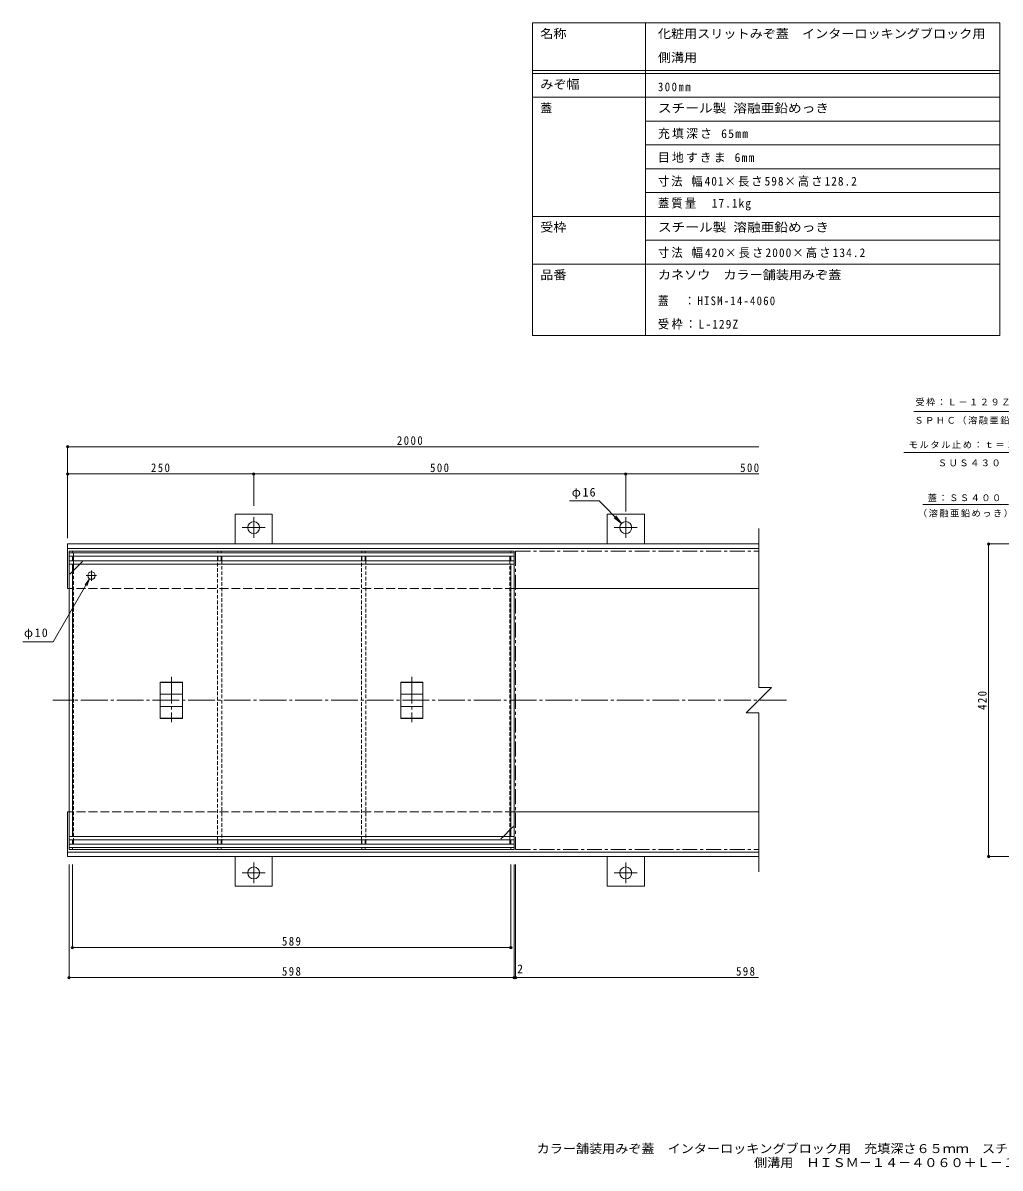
# Model space of a CAD drawing. Units: millimetres at full size, sheet at 1:4. Extents: x -874 to 1110, y -778 to 761.
# Drawn here: x -874 to 439, y -778 to 761 of the extents above; entities that cross this region are included whole.
import ezdxf
from ezdxf.enums import TextEntityAlignment as Align

# ---------------------------------------------------------------- set-up
doc = ezdxf.new("R2010")
doc.units = ezdxf.units.MM
doc.header["$LTSCALE"] = 4
doc.header["$PDMODE"] = 32
doc.header["$PDSIZE"] = 3.2
for name, pattern in [('CHAIN1', [8, 5, -1, 1, -1]), ('CHAIN2', [12, 9, -1, 1, -1]), ('DASHED1', [1.8, 1.2, -0.6]), ('DASHED3', [4, 3, -1])]:
    doc.linetypes.add(name, pattern=pattern)
for name, color, linetype, lineweight in [('0-0_通り芯', 7, 'CHAIN2', 9), ('0-1_躯体', 2, 'DASHED3', 9), ('0-2_仕上', 7, 'Continuous', 9), ('0-3_建具', 4, 'Continuous', 9), ('0-4_その他', 7, 'Continuous', 9), ('0-5_寸法', 7, 'Continuous', 9), ('F-5_F-5ﾚｲﾔ', 2, 'Continuous', 9), ('F-F_F-Fﾚｲﾔ', 2, 'Continuous', 9)]:
    doc.layers.add(name, color=color, linetype=linetype, lineweight=lineweight)
doc.layers.add('F-4_F-4ﾚｲﾔ', color=2, linetype='Continuous')
doc.styles.add('ＭＳ ゴシック', font='')
doc.styles.get('ＭＳ ゴシック').set_extended_font_data('MS Gothic')

msp = doc.modelspace()

# ---------------------------------------------------------------- linework, layer by layer
at = {"layer": '0-0_通り芯'}
for p, q in [((-674.016, -117.733), (-674.016, -178.762)), ((-351.016, -117.733), (-351.016, -178.762)), ((152.382, -149.255), (-833.561, -149.255))]:
    msp.add_line(p, q, dxfattribs=at)
at = {"layer": '0-1_躯体'}
for p, q in [((-213.516, 0.745), (-813.516, 0.745)), ((-213.516, -299.255), (-813.516, -299.255))]:
    msp.add_line(p, q, dxfattribs=at)
at = {"layer": '0-1_躯体', "linetype": 'Continuous'}
for p, q in [((115.297, 0.745), (-213.516, 0.745)), ((115.297, -299.255), (-213.516, -299.255))]:
    msp.add_line(p, q, dxfattribs=at)
at = {"layer": '0-2_仕上'}
for p, q in [((-811.516, -349.755), (-811.516, 51.246)), ((-811.516, 51.246), (-807.016, 51.246)), ((-213.516, 48.746), (-811.516, 48.746)), ((-807.016, 51.246), (-807.016, 48.746)), ((-607.016, 48.746), (-607.016, 51.246)), ((-418.016, 51.246), (-413.516, 51.246)), ((-418.016, 48.746), (-418.016, 51.246)), ((-413.516, 48.746), (-413.516, 51.246)), ((-218.016, 51.246), (-218.016, 48.746)), ((-213.516, 51.246), (-218.016, 51.246)), ((-213.516, -349.755), (-213.516, 51.246)), ((-213.516, 44.246), (-811.516, 44.246)), ((-213.516, 38.246), (-811.516, 38.246)), ((-213.516, 33.746), (-811.516, 33.746)), ((-807.016, 44.246), (-807.016, 38.246)), ((-807.016, -332.255), (-807.016, 33.746)), ((-797.016, 33.746), (-807.016, 23.745)), ((-611.516, 38.246), (-611.516, 44.246)), ((-607.016, 38.246), (-607.016, 44.246)), ((-418.016, 38.246), (-418.016, 44.246)), ((-413.516, 38.246), (-413.516, 44.246)), ((-218.016, 44.246), (-218.016, 38.246)), ((-218.016, -332.255), (-218.016, 33.746)), ((-228.016, -332.255), (-218.016, -322.255)), ((-213.516, -332.255), (-811.516, -332.255)), ((-213.516, -336.755), (-811.516, -336.755)), ((-807.016, -342.755), (-807.016, -336.755)), ((-611.516, -336.755), (-611.516, -342.755)), ((-607.016, -336.755), (-607.016, -342.755)), ((-418.016, -336.755), (-418.016, -342.755)), ((-413.516, -336.755), (-413.516, -342.755)), ((-218.016, -342.755), (-218.016, -336.755)), ((-213.516, -342.755), (-811.516, -342.755)), ((-213.516, -347.255), (-811.516, -347.255)), ((-811.516, -349.755), (-807.016, -349.755)), ((-807.016, -349.755), (-807.016, -347.255)), ((-607.016, -347.255), (-607.016, -349.755)), ((-418.016, -347.255), (-418.016, -349.755)), ((-418.016, -349.755), (-413.516, -349.755)), ((-413.516, -347.255), (-413.516, -349.755)), ((-218.016, -349.755), (-218.016, -347.255)), ((-213.516, -349.755), (-218.016, -349.755))]:
    msp.add_line(p, q, dxfattribs=at)
at = {"layer": '0-2_仕上', "color": 2}
for p, q in [((-213.516, 51.246), (-811.516, 51.246)), ((-805.516, 38.246), (-805.516, 44.246)), ((-805.516, 33.746), (-805.516, 25.246)), ((-612.266, 38.246), (-612.266, 44.246)), ((-606.266, 38.246), (-606.266, 44.246)), ((-418.766, 38.246), (-418.766, 44.246)), ((-412.766, 38.246), (-412.766, 44.246)), ((-219.516, 44.246), (-219.516, 38.246)), ((-805.516, -336.755), (-805.516, -342.755)), ((-612.266, -336.755), (-612.266, -342.755)), ((-606.266, -336.755), (-606.266, -342.755)), ((-418.766, -336.755), (-418.766, -342.755)), ((-412.766, -336.755), (-412.766, -342.755)), ((-219.516, -323.755), (-219.516, -332.255)), ((-219.516, -342.755), (-219.516, -336.755)), ((-213.516, -349.755), (-811.516, -349.755))]:
    msp.add_line(p, q, dxfattribs=at)
at = {"layer": '0-2_仕上', "color": 2, "linetype": 'DASHED1'}
for p, q in [((-805.516, 44.246), (-805.516, 48.746)), ((-805.516, 38.246), (-805.516, 33.746)), ((-612.266, -336.755), (-612.266, 38.246)), ((-606.266, 38.246), (-606.266, -336.755)), ((-418.766, -336.755), (-418.766, 38.246)), ((-412.766, 38.246), (-412.766, -336.755)), ((-219.516, 38.246), (-219.516, -323.755)), ((-805.516, 25.246), (-805.516, -336.755)), ((-219.516, -332.255), (-219.516, -336.755))]:
    msp.add_line(p, q, dxfattribs=at)
at = {"layer": '0-2_仕上', "color": 3, "linetype": 'CHAIN1'}
msp.add_line((-211.516, 51.246), (114.797, 51.246), dxfattribs=at)
at = {"layer": '0-2_仕上', "linetype": 'DASHED1'}
for p, q in [((-797.016, 33.746), (-792.516, 38.246)), ((-807.016, 23.745), (-811.516, 19.246)), ((-218.016, -322.255), (-213.516, -317.755)), ((-228.016, -332.255), (-232.516, -336.755))]:
    msp.add_line(p, q, dxfattribs=at)
at = {"layer": '0-2_仕上', "linetype": 'CHAIN2'}
for p, q in [((-774.516, 18.246), (-788.516, 18.246)), ((-781.516, 25.246), (-781.516, 11.246)), ((-674.016, -117.733), (-674.016, -178.762)), ((-351.016, -117.733), (-351.016, -178.762))]:
    msp.add_line(p, q, dxfattribs=at)
at = {"layer": '0-2_仕上', "color": 3}
for p, q in [((-689.016, -124.8), (-689.016, -173.709)), ((-689.016, -124.8), (-659.016, -124.8)), ((-689.016, -125.3), (-659.016, -125.3)), ((-659.016, -173.709), (-659.016, -124.8)), ((-366.016, -173.709), (-366.016, -124.8)), ((-336.016, -124.8), (-366.016, -124.8)), ((-336.016, -125.3), (-366.016, -125.3)), ((-336.016, -124.8), (-336.016, -173.709)), ((-689.016, -140.889), (-659.016, -140.889)), ((-336.016, -140.889), (-366.016, -140.889)), ((-689.016, -157.621), (-659.016, -157.621)), ((-336.016, -157.621), (-366.016, -157.621)), ((-689.016, -173.209), (-659.016, -173.209)), ((-689.016, -173.709), (-659.016, -173.709)), ((-336.016, -173.209), (-366.016, -173.209)), ((-336.016, -173.709), (-366.016, -173.709))]:
    msp.add_line(p, q, dxfattribs=at)
at = {"layer": '0-2_仕上'}
for points in [[(-611.516, 48.746), (-611.516, 51.246), (-607.016, 51.246)], [(-611.516, -347.255), (-611.516, -349.755), (-607.016, -349.755)]]:
    msp.add_lwpolyline(points, dxfattribs=at)
at = {"layer": '0-2_仕上', "color": 3, "linetype": 'CHAIN1'}
msp.add_lwpolyline([(-211.516, 51.246), (-211.516, -349.755), (114.797, -349.755)], dxfattribs=at)
at = {"layer": '0-2_仕上'}
msp.add_circle((-781.516, 18.246), 5, dxfattribs=at)
at = {"layer": '0-3_建具'}
for p, q in [((-588.516, 100.745), (-538.516, 100.745)), ((-588.516, 60.745), (-588.516, 100.745)), ((-538.516, 100.745), (-538.516, 60.745)), ((-88.516, 100.745), (-38.516, 100.745)), ((-88.516, 60.745), (-88.516, 100.745)), ((-38.516, 100.745), (-38.516, 60.745)), ((115.297, 81.345), (115.297, -132.131)), ((-813.516, 60.745), (-813.516, 0.745)), ((115.297, 60.745), (-813.516, 60.745)), ((115.297, 54.745), (-813.516, 54.745)), ((132.42, -132.131), (115.297, -132.131)), ((115.297, -379.855), (115.297, -166.378)), ((-813.516, -359.255), (-813.516, -299.255)), ((115.297, -353.255), (-813.516, -353.255)), ((115.297, -359.255), (-813.516, -359.255)), ((-588.516, -359.255), (-588.516, -399.255)), ((-538.516, -399.255), (-538.516, -359.255)), ((-88.516, -359.255), (-88.516, -399.255)), ((-38.516, -399.255), (-38.516, -359.255)), ((-588.516, -399.255), (-538.516, -399.255)), ((-88.516, -399.255), (-38.516, -399.255))]:
    msp.add_line(p, q, dxfattribs=at)
at = {"layer": '0-3_建具', "linetype": 'CHAIN1'}
for p, q in [((-563.516, 82.745), (-563.516, 96.565)), ((-63.516, 82.745), (-63.516, 96.565)), ((-563.516, 82.745), (-578.988, 82.745)), ((-563.516, 82.745), (-548.044, 82.745)), ((-563.516, 82.745), (-563.516, 68.925)), ((-63.516, 82.745), (-78.988, 82.745)), ((-63.516, 82.745), (-48.044, 82.745)), ((-63.516, 82.745), (-63.516, 68.925)), ((-563.516, -381.255), (-563.516, -367.435)), ((-63.516, -381.255), (-63.516, -367.435)), ((-563.516, -381.255), (-578.988, -381.255)), ((-563.516, -381.255), (-563.516, -395.074)), ((-563.516, -381.255), (-548.044, -381.255)), ((-63.516, -381.255), (-78.988, -381.255)), ((-63.516, -381.255), (-63.516, -395.074)), ((-63.516, -381.255), (-48.044, -381.255))]:
    msp.add_line(p, q, dxfattribs=at)
at = {"layer": '0-3_建具'}
msp.add_lwpolyline([(132.42, -132.131), (115.297, -149.255), (98.174, -166.378), (115.297, -166.378)], dxfattribs=at)
for centre in [(-563.516, 82.745), (-63.516, 82.745), (-563.516, -381.255), (-63.516, -381.255)]:
    msp.add_circle(centre, 8, dxfattribs=at)
at = {"layer": '0-4_その他'}
for p, q in [((-813.516, 192.53), (-813.516, 68.745)), ((-813.516, 191.33), (115.297, 191.33)), ((-813.516, 154.765), (-563.516, 154.765)), ((-563.516, 155.965), (-563.516, 111.95)), ((-563.516, 154.765), (-63.516, 154.765)), ((-63.516, 155.965), (-63.516, 104.565)), ((-63.516, 154.765), (115.297, 154.765)), ((-139.209, 118.742), (-99.513, 118.742)), ((-69.173, 88.402), (-99.513, 118.742)), ((-69.173, 88.402), (-79.09, 96.012)), ((-69.173, 88.402), (-76.782, 98.319)), ((422.667, 60.745), (582.546, 60.745)), ((423.867, 60.745), (423.867, -359.255)), ((-832.795, -70.572), (-784.016, 13.915)), ((-784.016, 13.915), (-790.104, 5.982)), ((-784.016, 13.915), (-787.843, 4.677)), ((-873.611, -70.572), (-832.795, -70.572)), ((422.667, -359.255), (517.074, -359.255)), ((-811.516, -523.148), (-811.516, -369.997)), ((-807.016, -482.754), (-807.016, -369.997)), ((-218.016, -482.754), (-218.016, -369.997)), ((-213.516, -523.148), (-213.516, -369.997)), ((-211.516, -523.148), (-211.516, -369.997)), ((-807.016, -481.554), (-218.016, -481.554)), ((-811.516, -521.948), (-213.516, -521.948)), ((-213.516, -521.948), (-211.516, -521.948)), ((-211.516, -521.948), (114.797, -521.948))]:
    msp.add_line(p, q, dxfattribs=at)
for p in [(-813.516, 191.33), (-813.516, 154.765), (-563.516, 154.765), (-63.516, 154.765), (423.867, 60.745), (423.867, -359.255), (-807.016, -481.554), (-218.016, -481.554), (-811.516, -521.948), (-213.516, -521.948), (-211.516, -521.948)]:
    msp.add_point(p, dxfattribs=at)
at = {"layer": '0-5_寸法'}
for p, q in [((323.4, 238.804), (529.381, 238.804)), ((309.951, 183.78), (476.599, 183.78)), ((335.387, 113.816), (450.576, 113.816))]:
    msp.add_line(p, q, dxfattribs=at)
at = {"layer": 'F-F_F-Fﾚｲﾔ', "color": 7}
for p, q in [((-189.09, 760.916), (439.168, 760.916)), ((-189.09, 760.916), (-189.09, 340.916)), ((-36.895, 760.916), (-36.895, 340.916)), ((439.168, 760.916), (439.168, 340.916)), ((-189.09, 696.916), (439.168, 696.916)), ((-189.09, 692.916), (439.168, 692.916)), ((-189.09, 660.916), (439.168, 660.916)), ((-36.895, 628.916), (439.168, 628.916)), ((-36.895, 596.916), (439.168, 596.916)), ((-36.895, 564.916), (439.168, 564.916)), ((-36.895, 532.916), (439.168, 532.916)), ((-189.09, 500.916), (439.168, 500.916)), ((-36.895, 468.916), (439.168, 468.916)), ((-189.09, 436.916), (439.168, 436.916)), ((-189.09, 340.916), (439.168, 340.916))]:
    msp.add_line(p, q, dxfattribs=at)

# ---------------------------------------------------------------- texts
at = {"layer": '0-4_その他', "color": 2, "style": 'ＭＳ ゴシック'}
msp.add_text('2', height=11.73, dxfattribs=at).set_placement((-209.548, -519.548), align=Align.BOTTOM_LEFT)
at = {"layer": '0-4_その他', "color": 2, "char_height": 11.73, "attachment_point": 7, "style": 'ＭＳ ゴシック'}
for s, insert in [('\\T1.28;\\W0.9;2000', (-371.109, 193.73)), ('\\T1.27;\\W0.9;250', (-701.516, 157.165)), ('\\T1.27;\\W0.9;500', (-326.516, 157.165)), ('\\T1.27;\\W0.9;500', (90.161, 157.165)), ('\\T1.19;φ16', (-136.062, 121.282)), ('\\T1.19;φ10', (-872.164, -67.564)), ('\\T1.27;\\W0.9;589', (-525.516, -479.154)), ('\\T1.27;\\W0.9;598', (-525.516, -519.548)), ('\\T1.27;\\W0.9;598', (84.607, -519.548))]:
    msp.add_mtext(s, dxfattribs=dict(at, insert=insert))
at = {"layer": '0-4_その他', "color": 2, "insert": (421.467, -162.255), "char_height": 11.73, "attachment_point": 7, "rotation": 90, "style": 'ＭＳ ゴシック'}
msp.add_mtext('\\T1.27;\\W0.9;420', dxfattribs=at)
at = {"layer": '0-5_寸法', "char_height": 8.798, "attachment_point": 7, "style": 'ＭＳ ゴシック'}
for s, insert in [('\\T1.17;受枠：Ｌ－１２９Ｚ，ｔ＝６.０', (325.696, 245.697)), ('\\T1.17;ＳＰＨＣ（溶融亜鉛めっき）', (324.256, 221.216)), ('\\T1.18;モルタル止め：ｔ＝１.０', (316.648, 189.061)), ('\\T1.17;ＳＵＳ４３０', (355.855, 165.041)), ('\\T1.17;蓋：ＳＳ４００', (342.196, 117.77)), ('\\T1.17;（溶融亜鉛めっき）', (329.029, 96.357))]:
    msp.add_mtext(s, dxfattribs=dict(at, insert=insert))
at = {"layer": 'F-4_F-4ﾚｲﾔ', "style": 'ＭＳ ゴシック', "width": 1.1}
for s, p in [('カラー舗装用みぞ蓋\u3000インターロッキングブロック用\u3000充填深さ６５ｍｍ\u3000スチール製', (-183.297, -761.267)), ('側溝用\u3000ＨＩＳＭ－１４－４０６０＋Ｌ－１２９Ｚ', (108.767, -780.096))]:
    msp.add_text(s, height=11.73, dxfattribs=at).set_placement(p, align=Align.BOTTOM_LEFT)
at = {"layer": 'F-5_F-5ﾚｲﾔ', "style": 'ＭＳ ゴシック'}
for s, width, p in [('化粧用スリットみぞ蓋\u3000インターロッキングブロック用', 1.1, (-20.361, 736.916)), ('側溝用', 1.1, (-20.361, 704.916)), ('スチール製 溶融亜鉛めっき', 1.15, (-20.361, 636.916))]:
    msp.add_text(s, height=11.73, dxfattribs=dict(at, width=width)).set_placement(p, align=Align.BOTTOM_LEFT)
at = {"layer": 'F-5_F-5ﾚｲﾔ', "char_height": 11.73, "attachment_point": 7, "style": 'ＭＳ ゴシック'}
for s, insert in [('\\T1.28;\\W0.9;300mm', (-20.361, 668.916)), ('\\T1.18;充填深さ\\~65mm', (-20.361, 604.916)), ('\\T1.17;目地すきま\\~6mm', (-20.361, 572.916))]:
    msp.add_mtext(s, dxfattribs=dict(at, insert=insert))
at = {"layer": 'F-F_F-Fﾚｲﾔ', "style": 'ＭＳ ゴシック'}
for s, width, p in [('名称', 1.1, (-178.443, 736.916)), ('みぞ幅', 1.1, (-178.443, 668.916)), ('受枠', 1.1, (-178.443, 476.916)), ('スチール製 溶融亜鉛めっき', 1.15, (-20.361, 476.916)), ('品番', 1.1, (-178.443, 412.916)), ('カネソウ\u3000カラー舗装用みぞ蓋', 1.1, (-20.361, 412.916))]:
    msp.add_text(s, height=11.73, dxfattribs=dict(at, width=width)).set_placement(p, align=Align.BOTTOM_LEFT)
msp.add_text('蓋', height=11.73, dxfattribs=at).set_placement((-178.443, 636.916), align=Align.BOTTOM_LEFT)
at = {"layer": 'F-F_F-Fﾚｲﾔ', "char_height": 11.73, "attachment_point": 7, "style": 'ＭＳ ゴシック'}
for s, insert in [('\\T1.18;\\W0.95;寸法\\~幅401×長さ598×高さ128.2', (-20.361, 540.916)), ('\\T1.19;\\W0.95;蓋質量\u300017.1kg', (-20.361, 508.916)), ('\\T1.19;\\W0.95;寸法\\~幅420×長さ2000×高さ134.2', (-20.361, 444.916)), ('\\T1.23;\\W0.9;蓋\u3000：HISM-14-4060', (-20.361, 380.916)), ('\\T1.2;\\W0.95;受枠：L-129Z', (-20.361, 348.916))]:
    msp.add_mtext(s, dxfattribs=dict(at, insert=insert))

doc.saveas('drawing.dxf')
